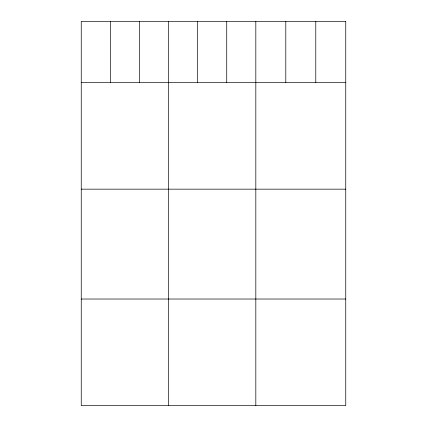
<?xml version="1.0" encoding="UTF-8"?>
<svg xmlns="http://www.w3.org/2000/svg" width="427" height="427" viewBox="0 0 427 427"><rect width="100%" height="100%" fill="white"/><g stroke="black" fill="none" stroke-linecap="round" stroke-linejoin="round"><path stroke-width="0.64" d="M81.247 82.534L345.753 82.534M81.247 189.161L345.753 189.161M81.247 299.023L345.753 299.023M315.777 21.35L315.777 82.534M285.796 21.35L285.796 82.534M255.821 21.35L255.821 405.65M226.726 21.35L226.726 82.534M197.632 21.35L197.632 82.534M168.532 21.35L168.532 405.65M139.437 21.35L139.437 82.534M110.342 21.35L110.342 82.534M345.753 21.35L81.247 21.35L81.247 405.65L345.753 405.65L345.753 21.35"/></g></svg>
